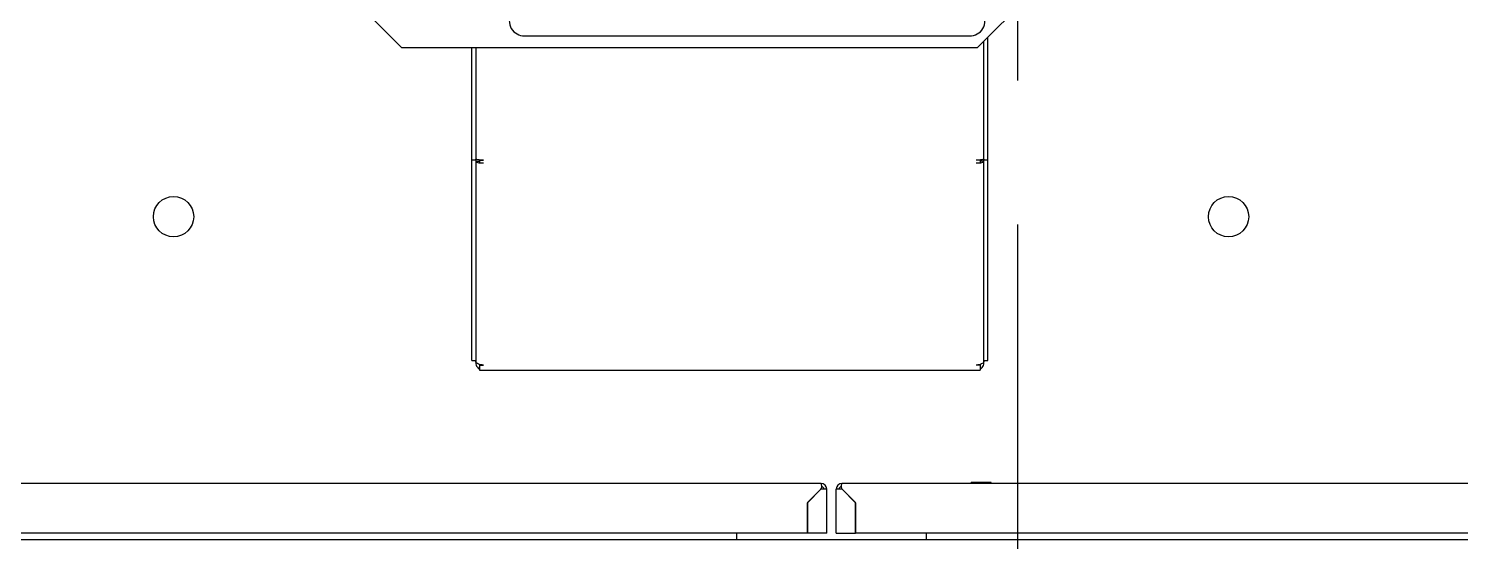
# Model space of a CAD drawing. Header units: inches. Extents: x -347369 to -260369, y 119522 to 149869.
# Drawn here: x -282846 to -282099, y 136284 to 136552 of the extents above; entities that cross this region are included whole.
import ezdxf

# ---------------------------------------------------------------- set-up
doc = ezdxf.new("R2010")
doc.units = ezdxf.units.IN
doc.header["$LTSCALE"] = 300
doc.linetypes.add('CENTRO', pattern=[2, 1.25, -0.25, 0.25, -0.25])
for name, color, linetype in [('ASSI', 254, 'CENTRO'), ('MACCHINA', 40, 'Continuous'), ('QUOTE', 7, 'Continuous')]:
    doc.layers.add(name, color=color, linetype=linetype)

# ---------------------------------------------------------------- blocks, each defined once
blk = doc.blocks.new('A$C27be3406')
at = {"layer": 'ASSI'}
blk.add_line((0, 2250), (0, -3750), dxfattribs=at)
at = {"layer": 'MACCHINA'}
for p, q in [((-366, -2413), (-321, -2458)), ((-21, -2458), (24, -2413)), ((-257, -2451.76), (-25, -2451.76)), ((-17.5, -2622), (-17.5, -2454.5)), ((-15.5, -2621), (-15.5, -2452.5)), ((-21, -2458), (-321, -2458)), ((-284.5, -2621), (-284.5, -2458)), ((-282.5, -2458), (-282.5, -2622)), ((-284.5, -2516.42), (-282.5, -2516.42)), ((-282.5, -2517.07), (-280.5, -2517.07)), ((-280.5, -2516.59), (-278.5, -2516.59)), ((-280.5, -2516.59), (-280.5, -2517.96)), ((-280.5, -2517.96), (-278.5, -2517.96)), ((-19.5, -2516.59), (-21.5, -2516.59)), ((-21.5, -2517.96), (-19.5, -2517.96)), ((-19.5, -2516.59), (-19.5, -2517.96)), ((-17.5, -2517.07), (-19.5, -2517.07)), ((-17.5, -2516.42), (-15.5, -2516.42)), ((-284.5, -2621), (-282.5, -2621)), ((-282.5, -2622), (-282.22, -2622)), ((-280.5, -2622.97), (-280.5, -2626)), ((-280.5, -2623.37), (-278.5, -2623.37)), ((-280.5, -2626), (-19.5, -2626)), ((-19.5, -2623.37), (-21.5, -2623.37)), ((-19.5, -2622.99), (-19.5, -2626)), ((-17.5, -2622), (-17.73, -2622)), ((-17.5, -2621), (-15.5, -2621)), ((-102.5, -2685.01), (-1094.5, -2685.01)), ((900.5, -2685.01), (-91.5, -2685.01)), ((-13.8, -2684.51), (-24.2, -2684.51)), ((-24.2, -2685.01), (-24.2, -2684.51)), ((-21.6, -2685.01), (-21.6, -2684.51)), ((-16.4, -2685.01), (-16.4, -2684.51)), ((-13.8, -2685.01), (-13.8, -2684.51)), ((-102.57, -2688.01), (-109.57, -2695.01)), ((-109.5, -2695.08), (-102.5, -2688.08)), ((-99.5, -2688.08), (-102.5, -2688.08)), ((-101, -2688.08), (-101, -2688.01)), ((-99.5, -2711.01), (-99.5, -2688.01)), ((-94.5, -2711.01), (-94.5, -2688.01)), ((-91.5, -2688.08), (-94.5, -2688.08)), ((-93, -2688.01), (-93, -2688.08)), ((-84.5, -2695.08), (-91.5, -2688.08)), ((-84.43, -2695.01), (-91.43, -2688.01)), ((-109.57, -2695.01), (-109.57, -2711.01)), ((-109.5, -2711.01), (-109.5, -2695.08)), ((-84.5, -2695.08), (-84.5, -2711.01)), ((-84.43, -2711.01), (-84.43, -2695.01)), ((-109.57, -2711.01), (-1087.43, -2711.01)), ((876.5, -2714.4), (-1070.5, -2714.4)), ((-146.5, -2711.01), (-146.5, -2714.4)), ((-99.5, -2711.01), (-109.5, -2711.01)), ((-94.5, -2711.01), (-84.5, -2711.01)), ((893.43, -2711.01), (-84.43, -2711.01)), ((-47.5, -2714.4), (-47.5, -2711.01))]:
    blk.add_line(p, q, dxfattribs=at)
for centre in [(-440, -2546), (110, -2546)]:
    blk.add_circle(centre, 10.5, dxfattribs=at)
for centre, radius, start, end in [((-257.09, -2443.66), 8.1, 212.41315, 270.62437), ((-24.91, -2443.66), 8.1, 269.37563, 327.58685), ((-102.5, -2688.01), 3, 0, 90), ((-102.5, -2688.01), 1.5, 0, 73.8291), ((-91.5, -2688.01), 3, 90, 180), ((-91.5, -2688.01), 1.5, 106.25532, 180)]:
    blk.add_arc(centre, radius, start, end, dxfattribs=at)
for centre, major_axis, start_param, end_param in [((-257, -2443.74), (0, -8.51), 4.712389, 5.235988), ((-25, -2443.74), (0, 8.51), 4.18879, 4.712389)]:
    blk.add_ellipse(centre, major_axis=major_axis, ratio=0.939693, start_param=start_param, end_param=end_param, dxfattribs=at)
for points in [[(-278.5, -2516.59), (-279.02, -2516.55), (-280.07, -2516.47), (-281.39, -2516.34), (-282.32, -2516.21), (-282.44, -2516.13), (-282.5, -2516.09)], [(-17.5, -2516.09), (-17.56, -2516.13), (-17.68, -2516.21), (-18.61, -2516.34), (-19.93, -2516.47), (-20.98, -2516.55), (-21.5, -2516.59)]]:
    blk.add_open_spline(points, degree=3, dxfattribs=at)
for points, knots in [([(-282.5, -2517.07), (-282.44, -2517.21), (-282.31, -2517.49), (-281.53, -2517.8), (-280.79, -2517.88), (-280.5, -2517.91)], [0, 0, 0, 0, 0.37902, 0.75804, 1, 1, 1, 1]), ([(-280.14, -2517.96), (-280.1, -2517.97), (-279.64, -2518.03), (-279.05, -2518), (-278.5, -2517.96)], [0, 0, 0, 0, 0.078653, 1, 1, 1, 1]), ([(-21.5, -2517.96), (-20.95, -2518), (-20.36, -2518.03), (-19.9, -2517.97), (-19.86, -2517.96)], [0, 0, 0, 0, 0.9213471, 1, 1, 1, 1]), ([(-19.5, -2517.91), (-19.21, -2517.88), (-18.47, -2517.8), (-17.69, -2517.49), (-17.56, -2517.21), (-17.5, -2517.07)], [0, 0, 0, 0, 0.24196, 0.62098, 1, 1, 1, 1]), ([(-278.5, -2623.37), (-278.95, -2623.31), (-279.86, -2623.2), (-281.06, -2622.84), (-281.96, -2622.36), (-282.43, -2621.87), (-282.48, -2621.55), (-282.5, -2621.43)], [0, 0, 0, 0, 0.215706, 0.431416, 0.647125, 0.862835, 1, 1, 1, 1]), ([(-282.5, -2622), (-282.46, -2622.45), (-282.37, -2623.36), (-281.66, -2624.53), (-280.99, -2625.25), (-280.53, -2625.43), (-280.5, -2625.44)], [0, 0, 0, 0, 0.324339, 0.648683, 0.973027, 1, 1, 1, 1]), ([(-17.5, -2621.43), (-17.54, -2621.62), (-17.63, -2622.01), (-18.33, -2622.55), (-19.35, -2622.98), (-20.48, -2623.25), (-21.21, -2623.34), (-21.5, -2623.37)], [0, 0, 0, 0, 0.2157065, 0.4314159, 0.6471253, 0.8628347, 1, 1, 1, 1]), ([(-19.5, -2625.4), (-19.33, -2625.31), (-18.75, -2625.02), (-18.05, -2624.13), (-17.56, -2623.03), (-17.52, -2622.29), (-17.5, -2622)], [0, 0, 0, 0, 0.140703, 0.466703, 0.792703, 1, 1, 1, 1]), ([(-102.57, -2688.01), (-102.56, -2688), (-102.53, -2687.97), (-102.4, -2687.82), (-102.2, -2687.48), (-102.07, -2686.89), (-102.07, -2686.23), (-102.19, -2685.61), (-102.37, -2685.17), (-102.49, -2685.02), (-102.5, -2685.01), (-102.5, -2685.01)], [0, 0, 0, 0, 0.005832, 0.029179, 0.123742, 0.245965, 0.408835, 0.575178, 0.773254, 0.960379, 1, 1, 1, 1]), ([(-91.5, -2685.01), (-91.5, -2685.01), (-91.5, -2685.01), (-91.51, -2685.02), (-91.56, -2685.08), (-91.71, -2685.35), (-91.89, -2685.92), (-91.95, -2686.63), (-91.86, -2687.27), (-91.68, -2687.73), (-91.5, -2687.93), (-91.43, -2688.01)], [0, 0, 0, 0, 0.005832, 0.029165, 0.122859, 0.311718, 0.521161, 0.698388, 0.8327, 0.937296, 1, 1, 1, 1])]:
    blk.add_open_spline(points, degree=3, knots=knots, dxfattribs=at)

msp = doc.modelspace()

# ---------------------------------------------------------------- block references
at = {"layer": 'QUOTE'}
msp.add_blockref('A$C27be3406', (-282330.166, 138999.656), dxfattribs=at)

doc.saveas('drawing.dxf')
